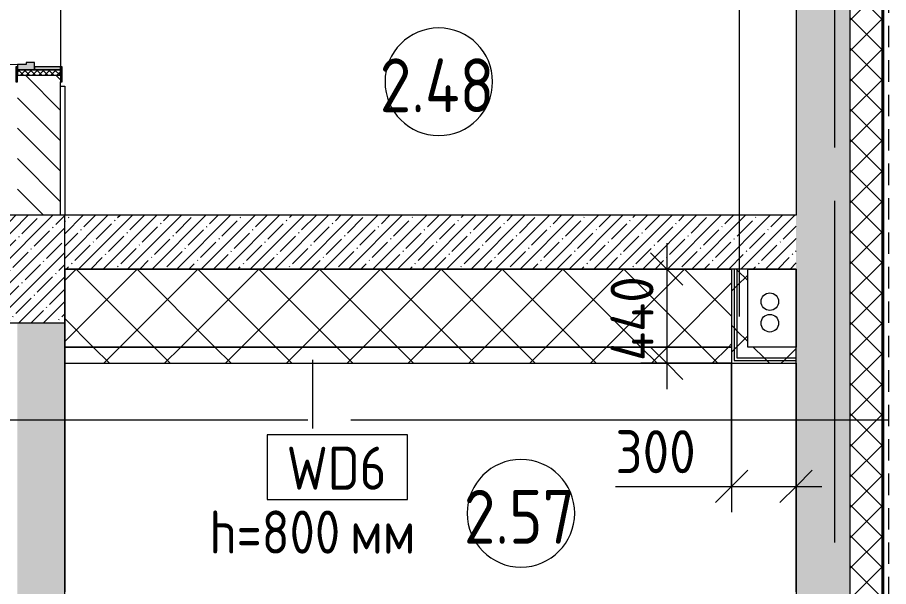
# Model space of a CAD drawing. Header units: millimetres. Extents: x 81037 to 284518, y -8553 to 29000.
# Drawn here: x 121210 to 125260, y 17375 to 20019 of the extents above; entities that cross this region are included whole.
import ezdxf

# ---------------------------------------------------------------- set-up
doc = ezdxf.new("R2010")
doc.units = ezdxf.units.MM
doc.linetypes.add('200_ШТРИХ__ш1_п0_6_', pattern=[160, 100, -60])
doc.linetypes.add('Осевая', pattern=[3175, 635, -476.25, 1587.5, -476.25])
for name, color, linetype, lineweight in [('A-ANNO-DIMS', 7, 'Continuous', 9), ('A-ANNO-DIMS-100', 7, 'Continuous', 9), ('A-AREA-IDEN', 7, 'Continuous', 9), ('A-DETL', 7, 'Continuous', 9), ('A-DETL-MBND-1', 7, '200_ШТРИХ__ш1_п0_6_', 9), ('A-WALL', 7, 'Continuous', 9), ('A-WALL-1', 7, 'Continuous', 13), ('A-WALL-IDEN', 7, 'Continuous', 9), ('I-WALL', 7, 'Continuous', 9), ('S-COLS', 7, 'Continuous', 9), ('S-STRS-MBND', 7, 'Continuous', 9), ('Оси', 7, 'Continuous', 9), ('Оси-2', 7, 'Осевая', 9)]:
    doc.layers.add(name, color=color, linetype=linetype, lineweight=lineweight)
for name, color, linetype, lineweight, true_color in [('A-DOOR-1', 7, 'Continuous', 9, 0xaaaaaa), ('A-DOOR-2', 7, 'Continuous', 9, 0xe2e2e2), ('A-DOOR-FRAM-1', 7, 'Continuous', 9, 0xe2e2e2), ('A-DOOR-FRAM-2', 7, 'Continuous', 9, 0xaaaaaa), ('A-FLOR-1', 7, 'Continuous', 9, 0xaaaaaa), ('A-WALL-2', 7, 'Continuous', 13, 0x008040), ('A-WALL-3', 7, 'Continuous', 9, 0xff80c0), ('I-WALL-2', 7, 'Continuous', 9, 0x008040)]:
    doc.layers.add(name, color=color, linetype=linetype, lineweight=lineweight, true_color=true_color)
doc.styles.add('GOST Common', font='GOST_Common.ttf', dxfattribs={"width": 0.9, "height": 250})
doc.styles.add('GOST Common_1', font='GOST_Common.ttf', dxfattribs={"width": 0.9, "height": 200})
doc.styles.add('ISOCPEUR_1', font='isocpeur.ttf', dxfattribs={"width": 0.9, "height": 200})
doc.dimstyles.new('ISO-2_0_0_9К_Средний_округл2', dxfattribs={"dimscale": 304.8, "dimtxt": 199.196235, "dimasz": 0.492126, "dimexe": 0.393701, "dimexo": 0, "dimgap": 0, "dimtad": 1, "dimdec": 0, "dimrnd": 10, "dimzin": 0, "dimdsep": 46, "dimtxsty": 'ISOCPEUR_1', "dimblk1": 'OBLIQUE', "dimblk2": 'OBLIQUE', "dimsah": 1, "dimcen": 0.09, "dimdle": 0.393701, "dimazin": 0, "dimtfac": 1, "dimtdec": 4, "dimtix": 1, "dimtmove": 0, "dimatfit": 3, "dimfxl": 1, "dimtvp": 1, "dimtolj": 1, "dimtzin": 0, "dimarcsym": 2})
doc.dimstyles.new('ISO-2_0_0_9К_Средний_округл2_1', dxfattribs={"dimscale": 304.8, "dimtxt": 199.196235, "dimasz": 0.492126, "dimexe": 0.393701, "dimexo": 0, "dimgap": 0, "dimtad": 1, "dimdec": 0, "dimrnd": 10, "dimzin": 0, "dimdsep": 46, "dimtxsty": 'ISOCPEUR_1', "dimblk1": 'OBLIQUE', "dimblk2": 'OBLIQUE', "dimsah": 1, "dimcen": 0.09, "dimdle": 0.393701, "dimazin": 0, "dimtfac": 1, "dimtdec": 4, "dimtix": 1, "dimtmove": 1, "dimatfit": 3, "dimfxl": 1, "dimtvp": 1, "dimtolj": 1, "dimtzin": 0, "dimarcsym": 2})
pattern_1 = [(45, (0, 0), (-57.024626, 57.024626), []), (45, (57.025, 0), (-57.024626, 57.024626), [100.806, -20.161, 3.353, -16.808])]
pattern_2 = [(45, (0, 0), (-141.42136, 141.42136), []), (135, (0, 0), (-141.42136, -141.42136), [])]
pattern_3 = [(45, (-139.19, 182.1), (-141.42136, 141.42136), []), (135, (-139.19, 182.1), (-141.42136, -141.42136), [])]

# ---------------------------------------------------------------- blocks, each defined once
blk = doc.blocks.new('110_Дверь_СКБ_1Ст_Внутренняя1 - Д-8 950x2100h_охрана-V14-План монтажа стен и перегородок 2 этажа в осях 23_33')
at = {"layer": 'A-DOOR-1'}
h = blk.add_hatch(dxfattribs=at)
h.set_pattern_fill('FP_6', color=256, style=0, pattern_type=2)
h.set_pattern_definition([(135, (1826.41, 164.685), (-14.14214, -14.14214), []), (225, (1826.41, 164.685), (14.14214, -14.14214), [])])
h.paths.add_polyline_path([(462.5, -100), (487.5, -100), (487.5, 100), (462.5, 100)])
at = {"layer": 'A-DOOR-2'}
h = blk.add_hatch(color=256, dxfattribs=at)
h.paths.add_polyline_path([(-437.5, 100), (-437.5, 20), (-402.5, 20), (-402.5, 60), (-412.5, 60), (-412.5, 100)])
h.paths.add_polyline_path([(427.5, 60), (427.5, 20), (462.5, 20), (462.5, 100), (437.5, 100), (437.5, 60)])
at = {"layer": 'A-DOOR-FRAM-1'}
for points in [[(397.5, 100), (437.5, 100), (437.5, 950), (397.5, 950), (397.5, 286.8)], [(-492.5, 100), (-422.5, 100), (-422.5, 108), (-492.5, 108)], [(447.5, 100), (517.5, 100), (517.5, 108), (447.5, 108)], [(-437.5, -100), (-422.5, -100), (-422.5, 20), (-437.5, 20)], [(447.5, -100), (462.5, -100), (462.5, 20), (447.5, 20)], [(-492.5, -108), (-422.5, -108), (-422.5, -100), (-492.5, -100)], [(447.5, -108), (517.5, -108), (517.5, -100), (447.5, -100)]]:
    blk.add_hatch(color=256, dxfattribs=at).paths.add_polyline_path(points)
at = {"layer": 'A-DOOR-FRAM-2'}
h = blk.add_hatch(dxfattribs=at)
h.set_pattern_fill('FP_7', color=256, style=0, pattern_type=2)
h.set_pattern_definition([(45, (-296.384, 164.685), (-14.1421, 14.1421), []), (135, (-296.384, 164.685), (-14.1421, -14.1421), [])])
h.paths.add_polyline_path([(-462.5, -100), (-437.5, -100), (-437.5, 100), (-462.5, 100)])
at = {"layer": 'A-DOOR-1'}
for p, q in [((437.5, 950), (397.5, 950)), ((397.5, 950), (397.5, 100)), ((437.5, 100), (437.5, 950)), ((397.5, 100), (437.5, 100))]:
    blk.add_line(p, q, dxfattribs=at)
blk.add_arc((437.5, 100), 850, 90, 180, dxfattribs=at)
at = {"layer": 'A-DOOR-FRAM-2'}
for p, q in [((-422.5, 108), (-492.5, 108)), ((-492.5, 108), (-492.5, 100)), ((-492.5, 100), (-422.5, 100)), ((-437.5, 100), (-462.5, 100)), ((-462.5, 100), (-462.5, -100)), ((-412.5, 100), (-437.5, 100)), ((-437.5, 100), (-437.5, 20)), ((-437.5, -100), (-437.5, 100)), ((-422.5, 100), (-437.5, 100)), ((-437.5, 100), (-437.5, 99)), ((-437.5, 99), (-422.5, 99)), ((-422.5, 100), (-422.5, 108)), ((-422.5, 99), (-422.5, 100)), ((-412.5, 60), (-412.5, 100)), ((437.5, 100), (437.5, 60)), ((462.5, 100), (437.5, 100)), ((517.5, 108), (447.5, 108)), ((447.5, 108), (447.5, 100)), ((462.5, 100), (447.5, 100)), ((447.5, 100), (447.5, 99)), ((447.5, 100), (517.5, 100)), ((447.5, 99), (462.5, 99)), ((462.5, 20), (462.5, 100)), ((487.5, 100), (462.5, 100)), ((462.5, 100), (462.5, -100)), ((462.5, 99), (462.5, 100)), ((487.5, -100), (487.5, 100)), ((517.5, 100), (517.5, 108)), ((-402.5, 60), (-412.5, 60)), ((-402.5, 20), (-402.5, 60)), ((437.5, 60), (427.5, 60)), ((427.5, 60), (427.5, 20)), ((-437.5, 20), (-402.5, 20)), ((-422.5, 20), (-437.5, 20)), ((-437.5, 20), (-437.5, -100)), ((-422.5, -100), (-422.5, 20)), ((427.5, 20), (462.5, 20)), ((462.5, 20), (447.5, 20)), ((447.5, 20), (447.5, -100)), ((462.5, -100), (462.5, 20)), ((-422.5, -100), (-492.5, -100)), ((-492.5, -100), (-492.5, -108)), ((-492.5, -108), (-422.5, -108)), ((-462.5, -100), (-437.5, -100)), ((-437.5, -100), (-422.5, -100)), ((-422.5, -108), (-422.5, -100)), ((447.5, -100), (462.5, -100)), ((517.5, -100), (447.5, -100)), ((447.5, -100), (447.5, -108)), ((447.5, -108), (517.5, -108)), ((462.5, -100), (487.5, -100)), ((517.5, -108), (517.5, -100))]:
    blk.add_line(p, q, dxfattribs=at)
blk = doc.blocks.new('BSC_Колонна _Прямоугольная - 500х500-V18-План монтажа стен и перегородок 2 этажа в осях 23_33')
at = {"layer": 'S-COLS'}
h = blk.add_hatch(dxfattribs=at)
h.set_pattern_fill('FP_36', color=256, style=0, pattern_type=2)
h.set_pattern_definition([(45, (-121180, -18850), (-57.024626, 57.024626), []), (45, (-121122.975, -18850), (-57.024626, 57.024626), [100.806, -20.161, 3.353, -16.808])])
h.paths.add_polyline_path([(-250, -250), (250, -250), (250, 250), (-250, 250), (-250, -196.3)])
for p, q in [((250, 250), (-250, 250)), ((-250, 250), (-250, -250)), ((250, -250), (250, 250)), ((-250, -250), (250, -250))]:
    blk.add_line(p, q, dxfattribs=at)
blk = doc.blocks.new('Зашивка приборов отопления30 - Зашивка приборов отопления-33323465-План монтажа стен и перегородок 2 этажа в осях 23_33')
at = {"layer": 'A-WALL-3'}
h = blk.add_hatch(dxfattribs=at)
h.set_pattern_fill('FP_45', color=256, style=0, pattern_type=2)
h.set_pattern_definition(pattern_3)
h.paths.add_polyline_path([(124390.8, 18669.6), (124390.8, 19032.1), (121290.8, 19032.1), (121290.8, 18669.6), (123489.3, 18669.6)])
h = blk.add_hatch(dxfattribs=at)
h.set_pattern_fill('FP_45', color=256, style=0, pattern_type=2)
h.set_pattern_definition(pattern_3)
h.paths.add_polyline_path([(121290.8, 18594.6), (124390.8, 18594.6), (124390.8, 18669.6), (121290.8, 18669.6)])
for p, q in [((121290.8, 18669.6), (124390.8, 18669.6)), ((124390.8, 18669.6), (121290.8, 18669.6)), ((121290.8, 18594.6), (124390.8, 18594.6))]:
    blk.add_line(p, q, dxfattribs=at)
blk = doc.blocks.new('Марка_Помещения - Номер-25198446-План монтажа стен и перегородок 2 этажа в осях 23_33')
at = {"layer": 'A-AREA-IDEN'}
for start, end in [(360, 180), (180, 360)]:
    blk.add_arc((0, 0), 2.5, start, end, dxfattribs=at)
blk = doc.blocks.new('DIMBLOCK62-План монтажа стен и перегородок 2 этажа в осях 23_33')
at = {"layer": 'A-ANNO-DIMS-100'}
for p, q in [((124530, 18412.5), (124530, 17720.2)), ((124530, 17840.2), (124530, 18412.5)), ((124830, 17946.2), (124830, 17720.2)), ((124830, 17840.2), (124830, 17946.2)), ((123990, 17840.2), (124469.2, 17840.2)), ((124410, 17840.2), (124950, 17840.2)), ((124469.2, 17840.2), (124680, 17840.2))]:
    blk.add_line(p, q, dxfattribs=at)
at = {"layer": 'A-ANNO-DIMS-100', "lineweight": 20}
for p, q in [((124530, 17840.2), (124605, 17915.2)), ((124830, 17840.2), (124905, 17915.2)), ((124530, 17840.2), (124455, 17765.2)), ((124830, 17840.2), (124755, 17765.2))]:
    blk.add_line(p, q, dxfattribs=at)
at = {"layer": 'A-ANNO-DIMS-100', "color": 0, "insert": (123990, 18101.5), "char_height": 200, "width": 455.087, "attachment_point": 1, "line_spacing_factor": 1.149209, "style": 'ISOCPEUR_1'}
blk.add_mtext('300', dxfattribs=at)
blk = doc.blocks.new('_Oblique')
at = {"color": 0, "linetype": 'ByBlock', "lineweight": -2}
blk.add_line((-0.5, -0.5), (0.5, 0.5), dxfattribs=at)
blk = doc.blocks.new('DIMBLOCK63-План монтажа стен и перегородок 2 этажа в осях 23_33')
at = {"layer": 'A-ANNO-DIMS-100'}
for p, q in [((124228.7, 18970), (124228.7, 18292.5)), ((124334.8, 18850), (124108.7, 18850)), ((124228.7, 18850), (124334.8, 18850)), ((124530, 18412.5), (124108.7, 18412.5)), ((124228.7, 18412.5), (124530, 18412.5))]:
    blk.add_line(p, q, dxfattribs=at)
at = {"layer": 'A-ANNO-DIMS-100', "lineweight": 20}
for p, q in [((124228.7, 18850), (124153.7, 18925)), ((124228.7, 18850), (124303.7, 18775)), ((124228.7, 18412.5), (124153.7, 18487.5)), ((124228.7, 18412.5), (124303.7, 18337.5))]:
    blk.add_line(p, q, dxfattribs=at)
at = {"layer": 'A-ANNO-DIMS-100', "color": 0, "insert": (123967.4, 18422.5), "char_height": 200, "width": 501.055, "attachment_point": 1, "rotation": 90, "line_spacing_factor": 1.149209, "style": 'ISOCPEUR_1'}
blk.add_mtext('440', dxfattribs=at)
blk = doc.blocks.new('М_стена2 - Типоразмер-30678229-План монтажа стен и перегородок 2 этажа в осях 23_33')
at = {"layer": 'A-WALL-IDEN'}
for p, q in [((3.258, 1.523), (-3.273, 1.523)), ((-3.273, 1.523), (-3.273, -1.477)), ((3.258, -1.477), (3.258, 1.523)), ((-3.273, -1.477), (3.258, -1.477))]:
    blk.add_line(p, q, dxfattribs=at)

msp = doc.modelspace()

# ---------------------------------------------------------------- hatches: boundary and pattern name
at = {"layer": 'A-WALL'}
h = msp.add_hatch(dxfattribs=at)
h.set_pattern_fill('FP_1', color=256, style=0, pattern_type=2)
h.set_pattern_definition([(45, (0, 0), (-70.71068, 70.71068), []), (135, (0, 0), (-70.71068, -70.71068), [])])
h.paths.add_polyline_path([(125230, -250), (125230, 7700), (125080, 7700), (125080, -250)])
h.paths.add_polyline_path([(125230, 10000), (125230, 11920), (125080, 11920), (125080, 10000)])
h.paths.add_polyline_path([(125230, 13120), (125230, 21400), (125080, 21400), (125080, 13120)])
at = {"layer": 'I-WALL'}
h = msp.add_hatch(dxfattribs=at)
h.set_pattern_fill('FP_2', color=256, style=0, pattern_type=2)
h.set_pattern_definition(pattern_1)
h.paths.add_polyline_path([(125080, 10600), (125080, 11920), (124830, 11920), (124830, 10600), (124931.1, 10600)])
h.paths.add_polyline_path([(125080, 13120), (125080, 21400), (124830, 21400), (124830, 13120), (124931.1, 13120)])
h = msp.add_hatch(dxfattribs=at)
h.set_pattern_fill('FP_4', color=256, style=0, pattern_type=2)
h.set_pattern_definition([(135, (0, 0), (-70.71068, -70.71068), [])])
h.paths.add_polyline_path([(121210, 19100), (121410, 19100), (121410, 19750), (121210, 19750), (121210, 19697)])
h.paths.add_polyline_path([(121410, 20700), (121410, 21150), (121210, 21150), (121210, 20700)])
h = msp.add_hatch(dxfattribs=at)
h.set_pattern_fill('FP_2', color=256, style=0, pattern_type=2)
h.set_pattern_definition(pattern_1)
h.paths.add_polyline_path([(124605, 18850), (124830, 18850), (124830, 19100), (121430, 19100), (121430, 18850), (124555, 18850)])
h = msp.add_hatch(dxfattribs=at)
h.set_pattern_fill('FP_2', color=256, style=0, pattern_type=2)
h.set_pattern_definition(pattern_1)
h.paths.add_polyline_path([(121350, 10600), (121430, 10600), (121430, 10825), (121210, 10825), (121210, 10600)])
h.paths.add_polyline_path([(121210, 12225), (121430, 12225), (121430, 13400), (121210, 13400), (121210, 12280)])
h.paths.add_polyline_path([(121210, 13900), (121430, 13900), (121430, 18600), (121210, 18600), (121210, 14480.4)])
at = {"layer": 'I-WALL-2'}
h = msp.add_hatch(dxfattribs=at)
h.set_pattern_fill('FP_38', color=256, style=0, pattern_type=2)
h.set_pattern_definition(pattern_2)
h.paths.add_polyline_path([(124542.5, 18425), (124542.5, 18850), (124530, 18850), (124530, 18425)])
h = msp.add_hatch(dxfattribs=at)
h.set_pattern_fill('FP_38', color=256, style=0, pattern_type=2)
h.set_pattern_definition(pattern_2)
h.paths.add_polyline_path([(124555, 18437.5), (124555, 18850), (124542.5, 18850), (124542.5, 18437.5)])
h = msp.add_hatch(dxfattribs=at)
h.set_pattern_fill('FP_38', color=256, style=0, pattern_type=2)
h.set_pattern_definition(pattern_2)
h.paths.add_polyline_path([(124605, 18487.5), (124605, 18850), (124555, 18850), (124555, 18487.5)])
h = msp.add_hatch(dxfattribs=at)
h.set_pattern_fill('FP_38', color=256, style=0, pattern_type=2)
h.set_pattern_definition(pattern_2)
h.paths.add_polyline_path([(124830, 18437.5), (124830, 18487.5), (124555, 18487.5), (124555, 18437.5)])
h = msp.add_hatch(dxfattribs=at)
h.set_pattern_fill('FP_38', color=256, style=0, pattern_type=2)
h.set_pattern_definition(pattern_2)
h.paths.add_polyline_path([(124830, 18425), (124830, 18437.5), (124542.5, 18437.5), (124542.5, 18425)])
h = msp.add_hatch(dxfattribs=at)
h.set_pattern_fill('FP_38', color=256, style=0, pattern_type=2)
h.set_pattern_definition(pattern_2)
h.paths.add_polyline_path([(124830, 18412.5), (124830, 18425), (124530, 18425), (124530, 18412.5)])

# ---------------------------------------------------------------- linework, layer by layer
at = {"layer": 'A-DETL'}
for centre in [(124708, 18698.5), (124708, 18598.5)]:
    msp.add_circle(centre, 41, dxfattribs=at)
at = {"layer": 'A-DETL-MBND-1'}
msp.add_line((125260, 21580), (125260, 15220), dxfattribs=at)
at = {"layer": 'A-FLOR-1'}
for p, q in [((121410, 19700), (121430, 19700)), ((121430, 19700), (121430, 19100))]:
    msp.add_line(p, q, dxfattribs=at)
at = {"layer": 'A-WALL'}
msp.add_line((125238, -258), (125238, 21558), dxfattribs=at)
at = {"layer": 'A-WALL-1'}
for p, q in [((125230, 13120), (125230, 21550)), ((125233, 13120), (125233, 21553)), ((125080, 21400), (125080, 13120))]:
    msp.add_line(p, q, dxfattribs=at)
at = {"layer": 'A-WALL-2'}
for p, q in [((124605, 18850), (124530, 18850)), ((124542.5, 18850), (124542.5, 18425)), ((124555, 18850), (124555, 18437.5)), ((124830, 18412.5), (124830, 18487.5)), ((124555, 18437.5), (124830, 18437.5)), ((124542.5, 18425), (124830, 18425))]:
    msp.add_line(p, q, dxfattribs=at)
at = {"layer": 'A-WALL-IDEN'}
for p, q in [((124567.5, 18630.1), (124567.5, 22300.4)), ((122581.6, 18428.2), (122581.6, 18109.4))]:
    msp.add_line(p, q, dxfattribs=at)
at = {"layer": 'I-WALL'}
for p, q in [((124830, 21150), (124830, 19100)), ((121410, 20660), (121410, 19790)), ((121410, 19100), (121410, 19720)), ((124830, 19100), (121430, 19100)), ((121430, 18850), (124530, 18850)), ((124605, 18850), (124830, 18850)), ((124830, 18850), (124830, 18487.5)), ((121430, 13900), (121430, 18600)), ((124830, 18412.5), (124830, 10600))]:
    msp.add_line(p, q, dxfattribs=at)
at = {"layer": 'I-WALL-2'}
for p, q in [((124530, 18850), (124530, 18412.5)), ((124605, 18487.5), (124605, 18850)), ((124830, 18487.5), (124605, 18487.5)), ((124530, 18412.5), (124830, 18412.5))]:
    msp.add_line(p, q, dxfattribs=at)
at = {"layer": 'S-STRS-MBND'}
for p, q in [((121430, 18850), (121430, 17350)), ((124830, 18850), (121430, 18850)), ((124830, 17350), (124830, 18850))]:
    msp.add_line(p, q, dxfattribs=at)
at = {"layer": 'Оси'}
for p, q in [((125010, 19415.1), (125010, 21915.1)), ((122760, 18150), (125260, 18150))]:
    msp.add_line(p, q, dxfattribs=at)
at = {"layer": 'Оси-2'}
for p, q in [((125010, 593.7), (125010, 19415.1)), ((84936.7, 18150), (122760, 18150))]:
    msp.add_line(p, q, dxfattribs=at)

# ---------------------------------------------------------------- block references
at = {"layer": 'A-AREA-IDEN', "xscale": 99.99999999999993, "yscale": 99.99999999999993, "zscale": 99.99999999999993}
for p in [(123169.1, 19719.9), (123551, 17715.5)]:
    msp.add_blockref('Марка_Помещения - Номер-25198446-План монтажа стен и перегородок 2 этажа в осях 23_33', p, dxfattribs=at)
at = {"layer": 'A-DOOR-1', "rotation": 89.99999999999991}
msp.add_blockref('110_Дверь_СКБ_1Ст_Внутренняя1 - Д-8 950x2100h_охрана-V14-План монтажа стен и перегородок 2 этажа в осях 23_33', (121310, 20212.5), dxfattribs=at)
at = {"layer": 'A-WALL-3'}
msp.add_blockref('Зашивка приборов отопления30 - Зашивка приборов отопления-33323465-План монтажа стен и перегородок 2 этажа в осях 23_33', (139.2, -182.1), dxfattribs=at)
at = {"layer": 'A-WALL-IDEN', "xscale": 99.99999999999993, "yscale": 99.99999999999993, "zscale": 99.99999999999993}
msp.add_blockref('М_стена2 - Типоразмер-30678229-План монтажа стен и перегородок 2 этажа в осях 23_33', (122698.2, 17927), dxfattribs=at)
at = {"layer": 'S-COLS'}
msp.add_blockref('BSC_Колонна _Прямоугольная - 500х500-V18-План монтажа стен и перегородок 2 этажа в осях 23_33', (121180, 18850), dxfattribs=at)

# ---------------------------------------------------------------- texts
at = {"layer": 'A-AREA-IDEN', "char_height": 250, "attachment_point": 1, "style": 'GOST Common'}
for s, insert, width in [('2.48', (122894.4, 19828.5), 685.443), ('2.57', (123285.3, 17824.1), 663.797)]:
    msp.add_mtext(s, dxfattribs=dict(at, insert=insert, width=width))
at = {"layer": 'A-WALL-IDEN', "char_height": 200, "attachment_point": 1, "style": 'GOST Common_1'}
for s, insert, width in [('WD6', (122461.7, 18025), 584.43), ('h=800', (122102.3, 17728.1), 793.671), ('мм', (122757.2, 17728.1), 360.759)]:
    msp.add_mtext(s, dxfattribs=dict(at, insert=insert, width=width))

# ---------------------------------------------------------------- dimensions: what is measured, and where the dimension line sits
at = {"layer": 'A-ANNO-DIMS'}
dim = msp.add_linear_dim(base=(124228.6910359, 18412.5), p1=(124334.7570531, 18850), p2=(124530, 18412.5), angle=90, dimstyle='ISO-2_0_0_9К_Средний_округл2', override={"dimpost": '<>', "dimfxl": 479.088779}, dxfattribs=at)
dim.commit()
dim.dimension.update_dxf_attribs({"geometry": 'DIMBLOCK63-План монтажа стен и перегородок 2 этажа в осях 23_33', "text_midpoint": (124128.6910359, 18631.25)})
dim = msp.add_linear_dim(base=(124830, 17840.2), p1=(124530, 18412.5), p2=(124830, 17946.2), dimstyle='ISO-2_0_0_9К_Средний_округл2_1', override={"dimpost": '<>', "dimfxl": 554.441115}, dxfattribs=at)
dim.commit()
dim.dimension.update_dxf_attribs({"geometry": 'DIMBLOCK62-План монтажа стен и перегородок 2 этажа в осях 23_33', "text_midpoint": (124217.5, 17968.1), "dimtype": 160})

doc.saveas('drawing.dxf')
